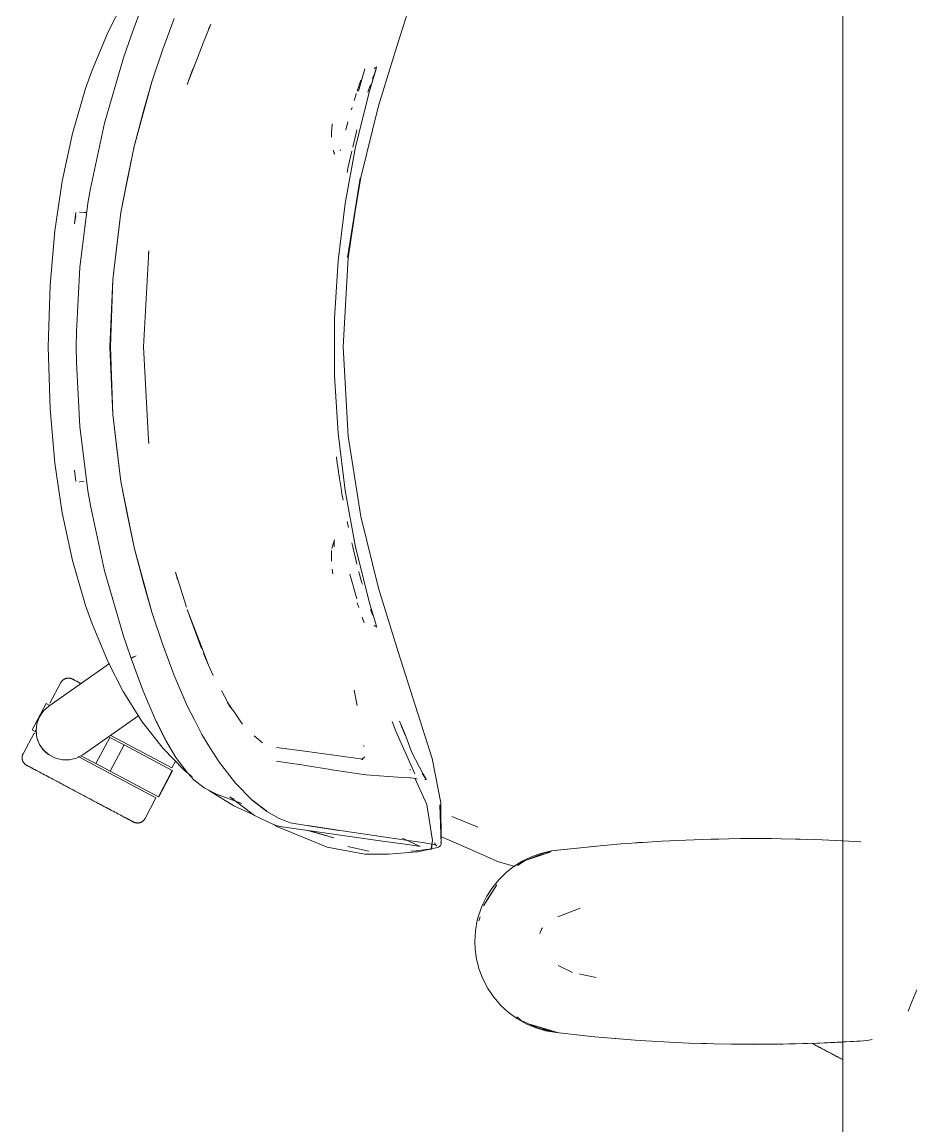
# Model space of a CAD drawing. Header units: millimetres. Extents: x 155920 to 295199, y -4084 to 97293.
# Drawn here: x 190847 to 191268, y 33306 to 33826 of the extents above; entities that cross this region are included whole.
import ezdxf

# ---------------------------------------------------------------- set-up
doc = ezdxf.new("R2010")
doc.units = ezdxf.units.MM
doc.header["$MEASUREMENT"] = 0
doc.layers.add('G-IMPT', color=8, linetype='CONTINUOUS', lineweight=9)
doc.layers.add('I-FURN', color=8, linetype='CONTINUOUS', lineweight=9)

msp = doc.modelspace()

# ---------------------------------------------------------------- linework, layer by layer
at = {"layer": 'G-IMPT'}
for p, q in [((191023.95, 33816.72), (191039.94, 33866.96)), ((190887.48, 33821.6), (190894.57, 33835.38)), ((190898.29, 33819.81), (190903.89, 33834.88)), ((190913.06, 33813.03), (190918.52, 33827.91)), ((190932.03, 33815.95), (190935.75, 33825.28)), ((190935.75, 33825.28), (190934.75, 33823.03)), ((190879.96, 33803.63), (190887.48, 33821.6)), ((190898.29, 33819.81), (190895.95, 33812.99)), ((190931.36, 33814.22), (190932.03, 33815.95)), ((191014.77, 33786.74), (191023.95, 33816.72)), ((190894.76, 33809.38), (190895.95, 33812.99)), ((190913.06, 33813.03), (190908.06, 33798.12)), ((190924.65, 33796.78), (190931.36, 33814.22)), ((190894.76, 33809.38), (190885.81, 33778.55)), ((191010.54, 33793.7), (191013.81, 33804.92)), ((191010.54, 33793.7), (191013.66, 33804.52)), ((191012.72, 33804.38), (191013.33, 33804.76)), ((191012.72, 33804.38), (191012.93, 33804.53)), ((191013.6, 33804.23), (191013.66, 33804.52)), ((191013.81, 33804.92), (191013.68, 33805.16)), ((190879.96, 33803.63), (190876.89, 33794.9)), ((190924.65, 33796.78), (190927.37, 33804.21)), ((191005.35, 33793.69), (191008.38, 33804.12)), ((191010.54, 33793.7), (191013.6, 33804.23)), ((191011.92, 33799.47), (191012.27, 33800.44)), ((191012.27, 33800.44), (191012.67, 33801.51)), ((190876.89, 33794.9), (190870.72, 33773.65)), ((190899.67, 33767.62), (190908.06, 33798.12)), ((190899.67, 33767.62), (190908.1, 33798.03)), ((190904.32, 33784.86), (190908.1, 33798.03)), ((191005.46, 33795.99), (191004.69, 33793.69)), ((191005.46, 33795.99), (191005.71, 33796.71)), ((191006.47, 33798.87), (191005.71, 33796.71)), ((191009.91, 33793.69), (191010.65, 33795.92)), ((191010.93, 33796.72), (191010.65, 33795.92)), ((191004.06, 33791.77), (191003.27, 33789.28)), ((191003.99, 33767.38), (191010.54, 33793.7)), ((191004.31, 33792.55), (191004.06, 33791.77)), ((191009.91, 33793.69), (191009.76, 33793.24)), ((190904.32, 33784.86), (190899.67, 33767.62)), ((191002.28, 33785.98), (191001.95, 33784.87)), ((191014.77, 33786.74), (191006.46, 33753.06)), ((190879.15, 33747.76), (190885.81, 33778.55)), ((191000.37, 33779.19), (190999.38, 33775.33)), ((191000.37, 33779.19), (190999.98, 33777.67)), ((190870.72, 33773.65), (190865.9, 33751.29)), ((190992.68, 33774.13), (190992.58, 33772.76)), ((190992.68, 33774.13), (190992.95, 33777.84)), ((190992.95, 33777.84), (190992.99, 33778.32)), ((191002.67, 33767.36), (191004.23, 33774.11)), ((191004.23, 33774.11), (191004.57, 33775.4)), ((190992.57, 33772.06), (190992.58, 33772.76)), ((190893.5, 33736.49), (190899.71, 33767.73)), ((190899.71, 33767.73), (190893.5, 33736.57)), ((190899.67, 33767.62), (190896.59, 33752.6)), ((190994.11, 33763.97), (190993.42, 33765.92)), ((190994.11, 33763.97), (190993.89, 33765.02)), ((190996.78, 33765.57), (190996.91, 33765.98)), ((191003.99, 33767.38), (190999.06, 33740.71)), ((191000.51, 33757.97), (191002.22, 33765.39)), ((191000.04, 33755.33), (191000.51, 33757.97)), ((190893.5, 33736.49), (190896.59, 33752.6)), ((191006.46, 33753.06), (191000.2, 33715.32)), ((191000.2, 33715.32), (191006.19, 33752.68)), ((191000.46, 33715.15), (191006.19, 33752.68)), ((190862.41, 33727.87), (190865.9, 33751.29)), ((190877.96, 33740.84), (190879.15, 33747.76)), ((190874.15, 33710.67), (190877.96, 33740.84)), ((190999.06, 33740.71), (190995.76, 33713.79)), ((190872.31, 33736.57), (190871.66, 33731.16)), ((190872.23, 33734.93), (190871.66, 33731.16)), ((190874.07, 33736.61), (190876.17, 33736.53)), ((190874.07, 33736.61), (190874.19, 33736.6)), ((190877.41, 33736.49), (190876.17, 33736.53)), ((190889.67, 33704.98), (190893.5, 33736.57)), ((190889.71, 33704.94), (190893.5, 33736.49)), ((190891.55, 33721.01), (190893.5, 33736.49)), ((190860.15, 33702.3), (190862.41, 33727.87)), ((190891.55, 33721.01), (190889.71, 33704.94)), ((190904.17, 33673.16), (190906.67, 33718.5)), ((190906.67, 33718.5), (190906.44, 33716.89)), ((190906.44, 33716.89), (190906.67, 33718.19)), ((190906.71, 33718.44), (190906.67, 33718.19)), ((190994.11, 33686.72), (190995.76, 33713.79)), ((191000.46, 33715.15), (190998.1, 33673.16)), ((190872.53, 33680.47), (190874.15, 33710.67)), ((190859.3, 33673.16), (190860.15, 33702.3)), ((190888.34, 33673.16), (190889.67, 33704.98)), ((190889.71, 33704.94), (190888.57, 33673.16)), ((190889.71, 33704.94), (190889.04, 33690.04)), ((190889.04, 33690.04), (190888.57, 33673.16)), ((190994.11, 33659.6), (190994.11, 33686.72)), ((190872.53, 33680.47), (190872.44, 33673.16)), ((190860.15, 33644.02), (190859.3, 33673.16)), ((190872.53, 33665.85), (190872.44, 33673.16)), ((190889.67, 33641.34), (190888.34, 33673.16)), ((190889.04, 33656.28), (190888.57, 33673.16)), ((190889.71, 33641.38), (190888.57, 33673.16)), ((190904.11, 33673.16), (190906.44, 33629.43)), ((190904.17, 33673.16), (190906.44, 33629.43)), ((191000.46, 33631.17), (190998.1, 33673.16)), ((190872.53, 33665.85), (190874.15, 33635.64)), ((190994.11, 33659.6), (190995.76, 33632.53)), ((190889.04, 33656.28), (190889.71, 33641.38)), ((190862.41, 33618.45), (190860.15, 33644.02)), ((190889.67, 33641.34), (190893.5, 33609.75)), ((190889.71, 33641.38), (190893.5, 33609.83)), ((190889.71, 33641.38), (190891.55, 33625.31)), ((190874.15, 33635.64), (190877.96, 33605.47)), ((190906.44, 33629.43), (190906.7, 33627.65)), ((190906.44, 33629.43), (190906.67, 33628.13)), ((190906.71, 33627.88), (190906.67, 33628.13)), ((190999.06, 33605.61), (190995.76, 33632.53)), ((191006.46, 33593.26), (191000.46, 33631.17)), ((190893.5, 33609.83), (190891.55, 33625.31)), ((190865.9, 33595.03), (190862.41, 33618.45)), ((190995.15, 33619.76), (190994.96, 33621.42)), ((190996.44, 33611.24), (190995.15, 33619.76)), ((190872.31, 33609.74), (190871.66, 33615.16)), ((190876.17, 33609.79), (190874.07, 33609.71)), ((190874.07, 33609.71), (190874.19, 33609.71)), ((190899.67, 33578.7), (190893.5, 33609.83)), ((190893.5, 33609.83), (190896.59, 33593.72)), ((190899.67, 33578.7), (190893.5, 33609.75)), ((190996.44, 33611.24), (190997.29, 33605.61)), ((190877.96, 33605.47), (190879.15, 33598.55)), ((190997.29, 33605.61), (190997.54, 33603.98)), ((190998.09, 33601.08), (190997.54, 33603.98)), ((191003.99, 33578.94), (190999.06, 33605.61)), ((190885.81, 33567.76), (190879.15, 33598.55)), ((190870.72, 33572.66), (190865.9, 33595.03)), ((190899.67, 33578.7), (190896.59, 33593.72)), ((191006.46, 33593.26), (191014.77, 33559.57)), ((191000.02, 33590.98), (191000.56, 33588.16)), ((190994.11, 33582.35), (190993.42, 33580.4)), ((190993.89, 33581.3), (190993.86, 33578.99)), ((190993.89, 33581.3), (190994.11, 33582.35)), ((191002.22, 33580.93), (191002.67, 33578.96)), ((190904.32, 33561.45), (190899.67, 33578.7)), ((190899.67, 33578.7), (190908.06, 33548.2)), ((190899.67, 33578.7), (190908.1, 33548.29)), ((190992.57, 33577.29), (190992.66, 33572.23)), ((190992.57, 33577.29), (190992.57, 33574.51)), ((190993.42, 33580.4), (190992.82, 33578.24)), ((190993.85, 33579.13), (190993.86, 33578.99)), ((191004.23, 33572.2), (191002.67, 33578.96)), ((191003.99, 33578.94), (191010.54, 33552.62)), ((190876.89, 33551.42), (190870.72, 33572.66)), ((190992.66, 33572.23), (190992.57, 33574.51)), ((191004.23, 33572.2), (191004.56, 33570.91)), ((190885.81, 33567.76), (190894.76, 33536.94)), ((190919.12, 33567.02), (190920.2, 33563.58)), ((190919.12, 33567.02), (190924.37, 33550.53)), ((190992.97, 33568.44), (190993.18, 33566.35)), ((191004.58, 33554.58), (191001.33, 33566.19)), ((191005.53, 33567.19), (191005.48, 33567.37)), ((191005.85, 33566.05), (191005.53, 33567.19)), ((191005.85, 33566.05), (191006.96, 33562.05)), ((190904.32, 33561.45), (190908.1, 33548.29)), ((191006.96, 33562.05), (191007.17, 33561.36)), ((191023.95, 33529.6), (191014.77, 33559.57)), ((190876.89, 33551.42), (190879.96, 33542.69)), ((191004.7, 33552.63), (191005.43, 33550.42)), ((191010.54, 33552.62), (191013.61, 33542.19)), ((190908.06, 33548.2), (190913.06, 33533.29)), ((190924.65, 33549.54), (190931.47, 33531.14)), ((190924.65, 33549.54), (190931.36, 33532.09)), ((191007.42, 33544.87), (191007.04, 33545.88)), ((191007.42, 33544.87), (191008.03, 33543.21)), ((191011.7, 33547.42), (191010.96, 33549.52)), ((191011.7, 33547.42), (191011.94, 33546.77)), ((190879.96, 33542.69), (190887.48, 33524.71)), ((191012.72, 33541.94), (191012.93, 33541.79)), ((191012.72, 33541.94), (191013.33, 33541.55)), ((191013.68, 33541.92), (191013.61, 33542.19)), ((191013.75, 33541.63), (191013.68, 33541.92)), ((191013.72, 33541.17), (191013.81, 33541.4)), ((191013.81, 33541.4), (191013.75, 33541.63)), ((190894.76, 33536.94), (190895.95, 33533.33)), ((190898.36, 33526.4), (190895.95, 33533.33)), ((190918.52, 33518.41), (190913.06, 33533.29)), ((190931.36, 33532.09), (190932.03, 33530.37)), ((190934.75, 33523.29), (190932.03, 33530.37)), ((191023.95, 33529.6), (191039.94, 33479.36)), ((190894.57, 33510.94), (190887.48, 33524.71)), ((190898.32, 33526.4), (190898.35, 33526.53)), ((190903.89, 33511.44), (190898.32, 33526.4)), ((190898.35, 33526.53), (190898.76, 33526.8)), ((190898.35, 33526.53), (190898.37, 33526.58)), ((190898.35, 33526.53), (190898.36, 33526.4)), ((190898.76, 33526.8), (190898.37, 33526.58)), ((190899.59, 33527.18), (190898.76, 33526.8)), ((190898.94, 33526.9), (190898.76, 33526.8)), ((190899.59, 33527.18), (190898.94, 33526.9)), ((190899.59, 33527.18), (190900.64, 33527.61)), ((190899.59, 33527.18), (190900.05, 33527.38)), ((190900.64, 33527.61), (190900.05, 33527.38)), ((190934.75, 33523.29), (190932.44, 33528.73)), ((190918.52, 33518.41), (190924.7, 33504.18)), ((190936.95, 33518.44), (190934.75, 33523.29)), ((190903.55, 33496.64), (190894.57, 33510.94)), ((190905.37, 33507.76), (190903.89, 33511.44)), ((190940.82, 33511.4), (190945.01, 33503.29)), ((191003.23, 33511.49), (191004.64, 33504.23)), ((190910.14, 33496.8), (190905.37, 33507.76)), ((190928.09, 33497.45), (190924.7, 33504.18)), ((190943.5, 33506.07), (190946.06, 33502.31)), ((190943.5, 33506.07), (190945.01, 33503.29)), ((190946.06, 33502.31), (190946.46, 33501.73)), ((190946.46, 33501.73), (190949.95, 33496.6)), ((190903.55, 33496.64), (190913.35, 33484.04)), ((190910.36, 33496.35), (190910.14, 33496.8)), ((190910.14, 33496.8), (190914.67, 33487.74)), ((190910.14, 33496.8), (190914.36, 33488.34)), ((190910.36, 33496.35), (190914.67, 33487.74)), ((190928.09, 33497.45), (190931.66, 33490.66)), ((190949.95, 33496.6), (190950.7, 33495.5)), ((191021.22, 33496.76), (191022.97, 33492.18)), ((191025.25, 33495.44), (191024.69, 33496.86)), ((191027.26, 33490.54), (191025.25, 33495.44)), ((191025.25, 33495.44), (191027.27, 33490.34)), ((191027.27, 33490.34), (191025.48, 33494.87)), ((190914.67, 33487.74), (190914.36, 33488.34)), ((190914.67, 33487.74), (190919.4, 33479.75)), ((190935.42, 33484.44), (190931.66, 33490.66)), ((190956.22, 33489.97), (190960.13, 33486.63)), ((191022.97, 33492.18), (191031.89, 33472.02)), ((191030.52, 33482.07), (191027.26, 33490.54)), ((190923.31, 33473.75), (190913.35, 33484.04)), ((190935.42, 33484.44), (190939.31, 33478.34)), ((190980.08, 33482.69), (190966.72, 33484.46)), ((190966.72, 33484.46), (190967.19, 33484.32)), ((190980.08, 33482.69), (191007.41, 33478.95)), ((191007.91, 33485.01), (191007.87, 33485.36)), ((191030.52, 33482.07), (191035.8, 33471.97)), ((190920.27, 33478.46), (190919.4, 33479.75)), ((190924.98, 33472.33), (190920.27, 33478.46)), ((190939.47, 33478.08), (190939.31, 33478.34)), ((190947.5, 33467.65), (190939.47, 33478.08)), ((190971.89, 33477.33), (190966.81, 33478.08)), ((190971.89, 33477.33), (190978.72, 33476.27)), ((191008.26, 33480.06), (191006.7, 33478.82)), ((191006.91, 33478.86), (191007.15, 33478.9)), ((191007.41, 33478.95), (191007.15, 33478.9)), ((191039.94, 33479.36), (191044.14, 33458.4)), ((190926.98, 33470.75), (190923.31, 33473.75)), ((190924.98, 33472.33), (190927.88, 33469.3)), ((190978.72, 33476.27), (190980.38, 33476.01)), ((190992.16, 33474.14), (190980.38, 33476.01)), ((190993.71, 33473.89), (190992.16, 33474.14)), ((191008.92, 33471.69), (190993.71, 33473.89)), ((191008.92, 33471.69), (191009, 33471.67)), ((191009, 33471.67), (191017.25, 33471.06)), ((191029.51, 33474.19), (191029.95, 33473.92)), ((191037.15, 33469.51), (191035.31, 33472.21)), ((191037.15, 33469.51), (191035.8, 33471.97)), ((190932.74, 33465.44), (190927.88, 33469.3)), ((190955.23, 33459.74), (190947.5, 33467.65)), ((191026.09, 33470.42), (191017.25, 33471.06)), ((191026.09, 33470.42), (191029.5, 33470.17)), ((191029.87, 33470.13), (191029.5, 33470.17)), ((191029.87, 33470.13), (191032.33, 33469.84)), ((191037.51, 33457.7), (191031.92, 33469.99)), ((191032.33, 33469.84), (191032.39, 33469.82)), ((191033.17, 33469.54), (191032.39, 33469.82)), ((191036.43, 33469.23), (191037.12, 33469.38)), ((191037.12, 33469.38), (191037.15, 33469.51)), ((191037.15, 33469.51), (191037.18, 33469.68)), ((190933.88, 33464.83), (190932.74, 33465.44)), ((190933.88, 33464.83), (190936.31, 33463.65)), ((190935.23, 33464.13), (190934.88, 33464.37)), ((190935.23, 33464.13), (190946.68, 33457.01)), ((190936.31, 33463.65), (190938.54, 33462.58)), ((190950.45, 33458.07), (190938.54, 33462.58)), ((190944.79, 33461.3), (190956.44, 33452.39)), ((190944.79, 33461.3), (190946.74, 33460.19)), ((190946.68, 33457.01), (190955.31, 33453.03)), ((190961.97, 33454.65), (190955.02, 33460.05)), ((190955.02, 33460.05), (190958.6, 33457.24)), ((190955.23, 33459.74), (190962.2, 33454.33)), ((190961.97, 33454.65), (190958.6, 33457.24)), ((191037.51, 33457.7), (191040.22, 33440.66)), ((191043.7, 33457.51), (191044.28, 33439.07)), ((191043.7, 33457.51), (191044.18, 33439.53)), ((191044.14, 33458.4), (191044.18, 33439.53)), ((190956.44, 33452.39), (190963.02, 33449.32)), ((190962.2, 33454.33), (190968.03, 33451.04)), ((190968.45, 33450.82), (190968.03, 33451.04)), ((190968.45, 33450.82), (190973.24, 33449.07)), ((191049.28, 33451.97), (191061.14, 33447.05)), ((190963.02, 33449.32), (190966.38, 33447.75)), ((190965.77, 33448.04), (190966.94, 33447.27)), ((190969.38, 33447.11), (190966.38, 33447.75)), ((190966.94, 33447.27), (190983.39, 33440.47)), ((191016.59, 33440.43), (190969.38, 33447.11)), ((190973.24, 33449.07), (190980.92, 33447.77)), ((190996.08, 33445.47), (190980.92, 33447.77)), ((190996.08, 33445.47), (190981.49, 33447.7)), ((190996.68, 33445.38), (190981.49, 33447.7)), ((191061.4, 33446.94), (191061.14, 33447.05)), ((190993.8, 33441.98), (190980.85, 33445.49)), ((190993.8, 33441.98), (190981.91, 33445.34)), ((190983.39, 33440.47), (190986.76, 33439.08)), ((190996.68, 33445.38), (191027.56, 33440.82)), ((191016.59, 33440.43), (191027.26, 33438.99)), ((191026.01, 33441.81), (191034.44, 33437.8)), ((191027.56, 33440.82), (191035.41, 33439.71)), ((191039.54, 33437.07), (191040.22, 33440.66)), ((191039.54, 33437.07), (191040.16, 33440.62)), ((191040.16, 33440.62), (191039.77, 33436.66)), ((191052.34, 33438.94), (191044.17, 33442.51)), ((191139.26, 33439.81), (191148.13, 33440.37)), ((191159.44, 33440.91), (191148.13, 33440.37)), ((191159.44, 33440.91), (191167.32, 33441.2)), ((191179.62, 33441.5), (191167.32, 33441.2)), ((191171.19, 33441.28), (191172.84, 33441.36)), ((191172.84, 33441.36), (191174.92, 33441.36)), ((191179.62, 33441.5), (191185.09, 33441.57)), ((191199.81, 33441.58), (191185.09, 33441.57)), ((191204.32, 33441.52), (191199.81, 33441.58)), ((191204.32, 33441.52), (191219.99, 33441.15)), ((191211.04, 33441.35), (191213.26, 33441.35)), ((191216.59, 33441.2), (191213.26, 33441.35)), ((191219.99, 33441.15), (191223.53, 33441.02)), ((191236.09, 33440.41), (191223.53, 33441.02)), ((191236.09, 33440.41), (191241.76, 33440.12)), ((190990.62, 33437.49), (190986.76, 33439.08)), ((191008.31, 33434.25), (190990.62, 33437.49)), ((191000.87, 33437.7), (191000.3, 33437.86)), ((191010.18, 33435.66), (191000.87, 33437.7)), ((191023.41, 33434.56), (191032.73, 33435.37)), ((191028.55, 33438.78), (191027.26, 33438.99)), ((191033.57, 33437.95), (191028.55, 33438.78)), ((191032.56, 33435.89), (191029.97, 33435.67)), ((191032.61, 33435.89), (191037.25, 33436.4)), ((191032.73, 33435.37), (191033.2, 33435.41)), ((191037.45, 33436.22), (191033.2, 33435.41)), ((191034.44, 33437.8), (191033.57, 33437.95)), ((191041.68, 33438.6), (191035.41, 33439.71)), ((191037.86, 33436.48), (191037.25, 33436.4)), ((191037.45, 33436.22), (191039.77, 33436.66)), ((191037.86, 33436.48), (191041.14, 33437.01)), ((191041.06, 33438.77), (191042.15, 33438.21)), ((191041.06, 33438.77), (191041.68, 33438.6)), ((191041.14, 33437.01), (191043, 33437.56)), ((191041.33, 33439.15), (191041.25, 33439.65)), ((191041.33, 33439.15), (191041.65, 33438.61)), ((191041.65, 33438.61), (191042.15, 33438.21)), ((191043.54, 33437.89), (191043, 33437.56)), ((191043.54, 33437.89), (191043.92, 33438.38)), ((191044.31, 33438.95), (191043.92, 33438.38)), ((191044.31, 33438.95), (191044.12, 33439.82)), ((191044.12, 33439.82), (191044.14, 33439.71)), ((191044.18, 33439.53), (191044.14, 33439.71)), ((191044.28, 33439.07), (191044.18, 33439.53)), ((191060.18, 33435.52), (191052.34, 33438.94)), ((191071.3, 33430.66), (191060.18, 33435.52)), ((191096.14, 33435.74), (191091.18, 33434.59)), ((191096.06, 33435.53), (191093.01, 33434.95)), ((191096.14, 33435.74), (191119.09, 33438.2)), ((191096.14, 33435.74), (191117.57, 33438.09)), ((191096.14, 33435.74), (191098.95, 33436.07)), ((191119.09, 33438.2), (191098.95, 33436.07)), ((191117.57, 33438.09), (191128.97, 33439.08)), ((191139.26, 33439.81), (191128.97, 33439.08)), ((191137.22, 33439.67), (191135.8, 33439.54)), ((191137.22, 33439.67), (191139.12, 33439.76)), ((191008.31, 33434.25), (191015.28, 33434.22)), ((191019.45, 33434.22), (191015.28, 33434.22)), ((191023.41, 33434.56), (191019.45, 33434.22)), ((191071.3, 33430.66), (191079.12, 33428.41)), ((191082.46, 33430.95), (191078.14, 33428.22)), ((191083.79, 33431.34), (191080.21, 33428.92)), ((191082.46, 33430.95), (191087.04, 33433.14)), ((191083.79, 33431.34), (191095.64, 33435.16)), ((191093.01, 33434.95), (191083.79, 33431.34)), ((191083.79, 33431.34), (191086.49, 33432.24)), ((191086.49, 33432.24), (191095.64, 33435.16)), ((191087.04, 33433.14), (191091.18, 33434.59)), ((191071.22, 33422.05), (191074.83, 33425.6)), ((191074.83, 33425.6), (191078.14, 33428.22)), ((191064.17, 33409.92), (191070.5, 33419.87)), ((191066.34, 33413.59), (191070.5, 33419.87)), ((191071.22, 33422.05), (191068.04, 33418.07)), ((191063.53, 33410.01), (191065.77, 33414.52)), ((191065.77, 33414.52), (191068.04, 33418.07)), ((191063.53, 33410.01), (191061.82, 33405.24)), ((191064.17, 33409.92), (191066.34, 33413.59)), ((191061.25, 33403.11), (191061.82, 33405.24)), ((191062.62, 33404.8), (191062, 33402.77)), ((191109.66, 33408.84), (191099.23, 33404.7)), ((191060.37, 33398.16), (191061.25, 33403.11)), ((191090.69, 33396.95), (191091.71, 33399.17)), ((191091.71, 33399.17), (191092, 33399.62)), ((191060.08, 33393.12), (191060.37, 33398.16)), ((191060.08, 33393.12), (191060.25, 33389.28)), ((191060.9, 33384.76), (191060.25, 33389.28)), ((191060.9, 33384.76), (191062.16, 33379.9)), ((191063.99, 33375.18), (191062.16, 33379.9)), ((191099.32, 33381.75), (191106.11, 33378.48)), ((191066.18, 33371.02), (191063.99, 33375.18)), ((191109.3, 33377.83), (191109.72, 33377.71)), ((191117.16, 33376.14), (191109.72, 33377.71)), ((191066.18, 33371.02), (191069.01, 33366.85)), ((191268.21, 33370.34), (191265.88, 33364.71)), ((191069.01, 33366.85), (191072.33, 33363.02)), ((191075.77, 33359.85), (191072.33, 33363.02)), ((191264.04, 33360.32), (191265.88, 33364.71)), ((191075.77, 33359.85), (191079.85, 33356.86)), ((191079.81, 33357.55), (191081.92, 33355.95)), ((191084.3, 33354.34), (191079.85, 33356.86)), ((191089.99, 33352.22), (191081.92, 33355.95)), ((191084.3, 33354.34), (191088.53, 33352.53)), ((191098.95, 33350.17), (191086.49, 33354)), ((191086.49, 33354), (191095.64, 33351.09)), ((191088.53, 33352.53), (191093.4, 33351.07)), ((191089.99, 33352.22), (191098.39, 33350.3)), ((191098.44, 33350.17), (191093.4, 33351.07)), ((191098.95, 33350.17), (191095.64, 33351.09)), ((191116.37, 33348.27), (191098.44, 33350.17)), ((191120.5, 33347.92), (191116.37, 33348.27)), ((191135.55, 33346.67), (191120.5, 33347.92)), ((191127.37, 33347.32), (191125.69, 33347.49)), ((191247.18, 33346.93), (191244.78, 33346.49)), ((191135.55, 33346.67), (191140.64, 33346.35)), ((191140.64, 33346.35), (191154.78, 33345.54)), ((191160.8, 33345.28), (191154.78, 33345.54)), ((191160.8, 33345.28), (191172.56, 33344.9)), ((191165.69, 33345.14), (191167.62, 33345.03)), ((191167.62, 33345.03), (191169.12, 33345.02)), ((191180.98, 33344.73), (191172.56, 33344.9)), ((191180.98, 33344.73), (191211, 33344.85)), ((191180.98, 33344.73), (191201.17, 33344.68)), ((191180.98, 33344.73), (191191.78, 33344.64)), ((191211, 33344.85), (191191.78, 33344.64)), ((191201.17, 33344.68), (191222.56, 33345.19)), ((191201.17, 33344.68), (191221.35, 33345.15)), ((191201.17, 33344.68), (191211, 33344.85)), ((191201.17, 33344.72), (191202.73, 33344.71)), ((191203.2, 33344.7), (191205.11, 33344.78)), ((191211, 33344.85), (191222.56, 33345.19)), ((191221.35, 33345.15), (191243.14, 33346.24)), ((191221.35, 33345.15), (191241.53, 33346.12)), ((191222.56, 33345.19), (191221.35, 33345.15)), ((191222.56, 33345.19), (191233.39, 33345.74)), ((191243.14, 33346.24), (191241.53, 33346.12)), ((191243.14, 33346.24), (191244.78, 33346.49))]:
    msp.add_line(p, q, dxfattribs=at)
at = {"layer": 'I-FURN'}
for p, q in [((191233.39, 34207.34), (191233.39, 32207.34)), ((190859.52, 33504.02), (190888.11, 33524.04)), ((190865.26, 33515.07), (190860.11, 33505.38)), ((190865.26, 33515.07), (190865.34, 33515.21)), ((190865.34, 33515.21), (190865.42, 33515.34)), ((190865.42, 33515.34), (190865.51, 33515.48)), ((190865.51, 33515.48), (190865.6, 33515.61)), ((190865.6, 33515.61), (190865.7, 33515.74)), ((190865.7, 33515.74), (190865.81, 33515.86)), ((190865.81, 33515.86), (190865.92, 33515.98)), ((190865.92, 33515.98), (190866.03, 33516.09)), ((190866.03, 33516.09), (190866.15, 33516.2)), ((190866.15, 33516.2), (190866.28, 33516.3)), ((190866.28, 33516.3), (190866.4, 33516.4)), ((190866.4, 33516.4), (190866.53, 33516.5)), ((190866.53, 33516.5), (190866.67, 33516.58)), ((190866.67, 33516.58), (190866.81, 33516.67)), ((190866.81, 33516.67), (190866.95, 33516.75)), ((190866.95, 33516.75), (190867.09, 33516.82)), ((190867.09, 33516.82), (190867.24, 33516.88)), ((190867.24, 33516.88), (190867.39, 33516.94)), ((190867.39, 33516.94), (190867.54, 33517)), ((190867.54, 33517), (190867.69, 33517.05)), ((190867.69, 33517.05), (190867.85, 33517.09)), ((190867.85, 33517.09), (190868.01, 33517.12)), ((190868.01, 33517.12), (190868.17, 33517.15)), ((190868.17, 33517.15), (190868.33, 33517.17)), ((190868.33, 33517.17), (190868.49, 33517.19)), ((190868.49, 33517.19), (190868.65, 33517.2)), ((190868.65, 33517.2), (190868.81, 33517.2)), ((190868.81, 33517.2), (190868.97, 33517.2)), ((190868.97, 33517.2), (190869.13, 33517.19)), ((190869.13, 33517.19), (190869.29, 33517.18)), ((190869.29, 33517.18), (190869.45, 33517.15)), ((190869.45, 33517.15), (190869.61, 33517.13)), ((190869.61, 33517.13), (190869.77, 33517.09)), ((190869.77, 33517.09), (190869.92, 33517.05)), ((190869.92, 33517.05), (190870.08, 33517)), ((190870.08, 33517), (190870.23, 33516.95)), ((190870.23, 33516.95), (190870.38, 33516.89)), ((190870.38, 33516.89), (190870.52, 33516.82)), ((190870.52, 33516.82), (190870.67, 33516.75)), ((190870.67, 33516.75), (190870.71, 33516.73)), ((190870.71, 33516.73), (190870.73, 33516.72)), ((190870.76, 33516.71), (190870.71, 33516.73)), ((190870.71, 33516.73), (190870.71, 33516.73)), ((190870.73, 33516.72), (190870.79, 33516.69)), ((190870.84, 33516.66), (190870.76, 33516.71)), ((190870.79, 33516.69), (190870.89, 33516.64)), ((190870.96, 33516.6), (190870.84, 33516.66)), ((190870.89, 33516.64), (190871.03, 33516.56)), ((190871.12, 33516.51), (190870.96, 33516.6)), ((190871.03, 33516.56), (190871.21, 33516.47)), ((190871.32, 33516.41), (190871.12, 33516.51)), ((190871.21, 33516.47), (190871.43, 33516.35)), ((190871.56, 33516.28), (190871.32, 33516.41)), ((190871.43, 33516.35), (190871.69, 33516.21)), ((190871.84, 33516.13), (190871.56, 33516.28)), ((190871.69, 33516.21), (190871.98, 33516.05)), ((190872.16, 33515.96), (190871.84, 33516.13)), ((190871.98, 33516.05), (190872.32, 33515.88)), ((190872.52, 33515.77), (190872.16, 33515.96)), ((190872.32, 33515.88), (190872.69, 33515.68)), ((190872.91, 33515.56), (190872.52, 33515.77)), ((190872.69, 33515.68), (190873.1, 33515.46)), ((190873.34, 33515.33), (190872.91, 33515.56)), ((190873.1, 33515.46), (190873.55, 33515.22)), ((190873.8, 33515.09), (190873.34, 33515.33)), ((190873.55, 33515.22), (190874.03, 33514.97)), ((190874.31, 33514.82), (190873.8, 33515.09)), ((190874.03, 33514.97), (190874.55, 33514.69)), ((190874.84, 33514.54), (190874.31, 33514.82)), ((190858.36, 33505.18), (190851.79, 33492.82)), ((190857.01, 33501.76), (190859.52, 33504.02)), ((190858.36, 33505.18), (190859.75, 33504.44)), ((190859.75, 33504.44), (190859.67, 33504.48)), ((190853.93, 33495.81), (190855.11, 33498.98)), ((190855.11, 33498.98), (190857.01, 33501.76)), ((190902, 33499.6), (190875.57, 33481.09)), ((190853.18, 33492.08), (190851.79, 33492.82)), ((190853.18, 33492.08), (190853.58, 33492.83)), ((190853.55, 33492.46), (190853.93, 33495.81)), ((190853.98, 33489.12), (190853.55, 33492.46)), ((190852.6, 33491.25), (190847.45, 33481.57)), ((190852.6, 33491.25), (190852.97, 33491.05)), ((190853.09, 33492.12), (190853.18, 33492.08)), ((190855.2, 33485.97), (190853.98, 33489.12)), ((190888.33, 33489.24), (190881.76, 33476.88)), ((190888.33, 33489.24), (190894.97, 33485.71)), ((190888.8, 33490.12), (190917.5, 33474.87)), ((190857.13, 33483.21), (190855.2, 33485.97)), ((190855.67, 33485.13), (190857.97, 33482.35)), ((190859.67, 33480.99), (190857.13, 33483.21)), ((190857.97, 33482.35), (190859.39, 33481.19)), ((190894.97, 33485.71), (190888.4, 33473.35)), ((190894.97, 33485.71), (190917.68, 33473.63)), ((190846.97, 33479.67), (190846.98, 33479.83)), ((190846.98, 33479.51), (190846.97, 33479.67)), ((190846.98, 33479.83), (190846.99, 33479.99)), ((190846.99, 33479.35), (190846.98, 33479.51)), ((190846.99, 33479.99), (190847, 33480.15)), ((190847, 33479.18), (190846.99, 33479.35)), ((190847, 33480.15), (190847.02, 33480.31)), ((190847.03, 33479.03), (190847, 33479.18)), ((190847.02, 33480.31), (190847.05, 33480.47)), ((190847.06, 33478.87), (190847.03, 33479.03)), ((190847.05, 33480.47), (190847.09, 33480.63)), ((190847.09, 33478.71), (190847.06, 33478.87)), ((190847.09, 33480.63), (190847.13, 33480.78)), ((190847.13, 33478.55), (190847.09, 33478.71)), ((190847.13, 33480.78), (190847.18, 33480.94)), ((190847.18, 33478.4), (190847.13, 33478.55)), ((190847.18, 33480.94), (190847.23, 33481.09)), ((190847.24, 33478.25), (190847.18, 33478.4)), ((190847.23, 33481.09), (190847.29, 33481.24)), ((190847.3, 33478.1), (190847.24, 33478.25)), ((190847.29, 33481.24), (190847.35, 33481.38)), ((190847.36, 33477.95), (190847.3, 33478.1)), ((190847.35, 33481.38), (190847.43, 33481.53)), ((190847.43, 33477.81), (190847.36, 33477.95)), ((190847.43, 33481.53), (190847.45, 33481.57)), ((190847.51, 33477.67), (190847.43, 33477.81)), ((190847.59, 33477.53), (190847.51, 33477.67)), ((190847.68, 33477.39), (190847.59, 33477.53)), ((190847.78, 33477.26), (190847.68, 33477.39)), ((190847.88, 33477.13), (190847.78, 33477.26)), ((190847.98, 33477.01), (190847.88, 33477.13)), ((190848.09, 33476.89), (190847.98, 33477.01)), ((190848.2, 33476.78), (190848.09, 33476.89)), ((190848.32, 33476.67), (190848.2, 33476.78)), ((190862.67, 33479.44), (190859.67, 33480.99)), ((190865.95, 33478.65), (190862.67, 33479.44)), ((190869.32, 33478.68), (190865.95, 33478.65)), ((190872.59, 33479.51), (190869.32, 33478.68)), ((190875.57, 33481.09), (190872.59, 33479.51)), ((190873.38, 33480.2), (190909.99, 33460.74)), ((190881.76, 33476.88), (190874.7, 33480.63)), ((190888.4, 33473.35), (190881.76, 33476.88)), ((190917.5, 33474.87), (190919.18, 33478.02)), ((190848.44, 33476.56), (190848.32, 33476.67)), ((190848.57, 33476.46), (190848.44, 33476.56)), ((190848.7, 33476.37), (190848.57, 33476.46)), ((190848.83, 33476.28), (190848.7, 33476.37)), ((190848.97, 33476.2), (190848.83, 33476.28)), ((190849.11, 33476.12), (190848.97, 33476.2)), ((190849.12, 33476.11), (190849.11, 33476.12)), ((190849.11, 33476.12), (190849.13, 33476.11)), ((190849.16, 33476.09), (190849.12, 33476.11)), ((190849.13, 33476.11), (190849.19, 33476.07)), ((190849.24, 33476.05), (190849.16, 33476.09)), ((190849.19, 33476.07), (190849.29, 33476.02)), ((190849.36, 33475.98), (190849.24, 33476.05)), ((190849.29, 33476.02), (190849.43, 33475.95)), ((190849.53, 33475.9), (190849.36, 33475.98)), ((190849.43, 33475.95), (190849.61, 33475.85)), ((190849.73, 33475.79), (190849.53, 33475.9)), ((190849.61, 33475.85), (190849.83, 33475.73)), ((190849.97, 33475.66), (190849.73, 33475.79)), ((190849.83, 33475.73), (190850.09, 33475.6)), ((190850.25, 33475.51), (190849.97, 33475.66)), ((190850.09, 33475.6), (190850.39, 33475.44)), ((190850.56, 33475.34), (190850.25, 33475.51)), ((190850.39, 33475.44), (190850.72, 33475.26)), ((190850.92, 33475.16), (190850.56, 33475.34)), ((190850.72, 33475.26), (190851.1, 33475.06)), ((190851.31, 33474.95), (190850.92, 33475.16)), ((190851.1, 33475.06), (190851.51, 33474.84)), ((190851.74, 33474.72), (190851.31, 33474.95)), ((190851.51, 33474.84), (190851.95, 33474.61)), ((190852.21, 33474.47), (190851.74, 33474.72)), ((190851.95, 33474.61), (190852.44, 33474.35)), ((190852.71, 33474.2), (190852.21, 33474.47)), ((190852.44, 33474.35), (190852.95, 33474.08)), ((190853.25, 33473.92), (190852.71, 33474.2)), ((190852.95, 33474.08), (190853.5, 33473.78)), ((190853.81, 33473.62), (190853.25, 33473.92)), ((190853.5, 33473.78), (190854.09, 33473.47)), ((190854.09, 33473.47), (190854.7, 33473.14)), ((190854.7, 33473.14), (190855.35, 33472.8)), ((190855.35, 33472.8), (190856.03, 33472.44)), ((190856.03, 33472.44), (190856.74, 33472.06)), ((190856.74, 33472.06), (190857.47, 33471.67)), ((190857.47, 33471.67), (190858.23, 33471.27)), ((190911.11, 33461.27), (190888.4, 33473.35)), ((190917.68, 33473.63), (190911.11, 33461.27)), ((190911.28, 33461.18), (190917.85, 33473.54)), ((190858.23, 33471.27), (190859.02, 33470.85)), ((190859.02, 33470.85), (190859.83, 33470.42)), ((190859.83, 33470.42), (190860.67, 33469.97)), ((190860.67, 33469.97), (190861.52, 33469.52)), ((190861.52, 33469.52), (190862.4, 33469.05)), ((190862.4, 33469.05), (190863.3, 33468.57)), ((190863.79, 33468.31), (190862.88, 33468.8)), ((190863.3, 33468.57), (190864.21, 33468.09)), ((190864.71, 33467.82), (190863.79, 33468.31)), ((190864.21, 33468.09), (190865.14, 33467.59)), ((190865.65, 33467.32), (190864.71, 33467.82)), ((190865.14, 33467.59), (190866.09, 33467.09)), ((190866.6, 33466.82), (190865.65, 33467.32)), ((190866.09, 33467.09), (190867.04, 33466.58)), ((190867.56, 33466.31), (190866.6, 33466.82)), ((190867.04, 33466.58), (190868.01, 33466.07)), ((190868.54, 33465.79), (190867.56, 33466.31)), ((190868.01, 33466.07), (190868.99, 33465.55)), ((190869.52, 33465.27), (190868.54, 33465.79)), ((190868.99, 33465.55), (190869.98, 33465.02)), ((190870.51, 33464.74), (190869.52, 33465.27)), ((190869.98, 33465.02), (190870.97, 33464.49)), ((190871.51, 33464.21), (190870.51, 33464.74)), ((190870.97, 33464.49), (190871.97, 33463.96)), ((190872.51, 33463.68), (190871.51, 33464.21)), ((190871.97, 33463.96), (190872.97, 33463.43)), ((190873.52, 33463.14), (190872.51, 33463.68)), ((190872.97, 33463.43), (190873.98, 33462.9)), ((190874.52, 33462.61), (190873.52, 33463.14)), ((190873.98, 33462.9), (190874.98, 33462.36)), ((190875.53, 33462.07), (190874.52, 33462.61)), ((190874.98, 33462.36), (190875.99, 33461.83)), ((190876.53, 33461.54), (190875.53, 33462.07)), ((190875.99, 33461.83), (190876.99, 33461.29)), ((190877.53, 33461.01), (190876.53, 33461.54)), ((190876.99, 33461.29), (190877.99, 33460.76)), ((190878.52, 33460.48), (190877.53, 33461.01)), ((190877.99, 33460.76), (190878.98, 33460.24)), ((190879.51, 33459.95), (190878.52, 33460.48)), ((190878.98, 33460.24), (190879.96, 33459.71)), ((190880.49, 33459.43), (190879.51, 33459.95)), ((190879.96, 33459.71), (190880.94, 33459.2)), ((190881.46, 33458.92), (190880.49, 33459.43)), ((190880.94, 33459.2), (190881.9, 33458.68)), ((190882.41, 33458.41), (190881.46, 33458.92)), ((190881.9, 33458.68), (190882.85, 33458.18)), ((190883.36, 33457.91), (190882.41, 33458.41)), ((190882.85, 33458.18), (190883.79, 33457.68)), ((190884.29, 33457.41), (190883.36, 33457.91)), ((190883.79, 33457.68), (190884.71, 33457.19)), ((190885.2, 33456.93), (190884.29, 33457.41)), ((190884.71, 33457.19), (190885.62, 33456.71)), ((190886.1, 33456.45), (190885.2, 33456.93)), ((190885.62, 33456.71), (190886.5, 33456.24)), ((190886.97, 33455.99), (190886.1, 33456.45)), ((190886.5, 33456.24), (190887.37, 33455.77)), ((190887.83, 33455.53), (190886.97, 33455.99)), ((190904.84, 33451.05), (190909.99, 33460.74)), ((190887.37, 33455.77), (190888.22, 33455.32)), ((190888.67, 33455.09), (190887.83, 33455.53)), ((190888.22, 33455.32), (190889.04, 33454.89)), ((190889.04, 33454.89), (190889.84, 33454.46)), ((190889.84, 33454.46), (190890.62, 33454.05)), ((190890.62, 33454.05), (190891.37, 33453.65)), ((190891.37, 33453.65), (190892.09, 33453.26)), ((190892.09, 33453.26), (190892.79, 33452.9)), ((190892.79, 33452.9), (190893.45, 33452.54)), ((190893.45, 33452.54), (190894.08, 33452.21)), ((190894.08, 33452.21), (190894.69, 33451.89)), ((190895, 33451.72), (190894.41, 33452.03)), ((190894.69, 33451.89), (190895.25, 33451.58)), ((190895.55, 33451.43), (190895, 33451.72)), ((190895.25, 33451.58), (190895.79, 33451.3)), ((190896.06, 33451.15), (190895.55, 33451.43)), ((190895.79, 33451.3), (190896.29, 33451.03)), ((190896.55, 33450.9), (190896.06, 33451.15)), ((190896.29, 33451.03), (190896.76, 33450.78)), ((190896.99, 33450.66), (190896.55, 33450.9)), ((190896.76, 33450.78), (190897.19, 33450.56)), ((190904.67, 33450.77), (190904.59, 33450.64)), ((190904.76, 33450.91), (190904.67, 33450.77)), ((190904.84, 33451.05), (190904.76, 33450.91)), ((190897.4, 33450.44), (190896.99, 33450.66)), ((190897.19, 33450.56), (190897.58, 33450.35)), ((190897.78, 33450.24), (190897.4, 33450.44)), ((190897.58, 33450.35), (190897.93, 33450.16)), ((190898.11, 33450.06), (190897.78, 33450.24)), ((190897.93, 33450.16), (190898.25, 33449.99)), ((190898.41, 33449.91), (190898.11, 33450.06)), ((190898.25, 33449.99), (190898.53, 33449.84)), ((190898.67, 33449.77), (190898.41, 33449.91)), ((190898.53, 33449.84), (190898.77, 33449.71)), ((190898.89, 33449.65), (190898.67, 33449.77)), ((190898.77, 33449.71), (190898.97, 33449.61)), ((190899.07, 33449.56), (190898.89, 33449.65)), ((190898.97, 33449.61), (190899.14, 33449.52)), ((190899.21, 33449.48), (190899.07, 33449.56)), ((190899.14, 33449.52), (190899.26, 33449.45)), ((190899.31, 33449.43), (190899.21, 33449.48)), ((190899.26, 33449.45), (190899.34, 33449.41)), ((190899.37, 33449.4), (190899.31, 33449.43)), ((190899.34, 33449.41), (190899.38, 33449.39)), ((190899.39, 33449.39), (190899.37, 33449.4)), ((190899.38, 33449.39), (190899.39, 33449.39)), ((190899.43, 33449.37), (190899.39, 33449.39)), ((190899.57, 33449.29), (190899.43, 33449.37)), ((190899.72, 33449.23), (190899.57, 33449.29)), ((190899.87, 33449.17), (190899.72, 33449.23)), ((190900.02, 33449.12), (190899.87, 33449.17)), ((190900.17, 33449.07), (190900.02, 33449.12)), ((190900.33, 33449.03), (190900.17, 33449.07)), ((190900.49, 33448.99), (190900.33, 33449.03)), ((190900.65, 33448.96), (190900.49, 33448.99)), ((190900.8, 33448.94), (190900.65, 33448.96)), ((190900.97, 33448.93), (190900.8, 33448.94)), ((190901.13, 33448.92), (190900.97, 33448.93)), ((190901.29, 33448.91), (190901.13, 33448.92)), ((190901.45, 33448.92), (190901.29, 33448.91)), ((190901.61, 33448.93), (190901.45, 33448.92)), ((190901.77, 33448.94), (190901.61, 33448.93)), ((190901.93, 33448.97), (190901.77, 33448.94)), ((190902.09, 33449), (190901.93, 33448.97)), ((190902.25, 33449.03), (190902.09, 33449)), ((190902.4, 33449.07), (190902.25, 33449.03)), ((190902.55, 33449.12), (190902.4, 33449.07)), ((190902.71, 33449.18), (190902.55, 33449.12)), ((190902.86, 33449.24), (190902.71, 33449.18)), ((190903, 33449.3), (190902.86, 33449.24)), ((190903.15, 33449.37), (190903, 33449.3)), ((190903.29, 33449.45), (190903.15, 33449.37)), ((190903.43, 33449.53), (190903.29, 33449.45)), ((190903.56, 33449.62), (190903.43, 33449.53)), ((190903.69, 33449.72), (190903.56, 33449.62)), ((190903.82, 33449.82), (190903.69, 33449.72)), ((190903.94, 33449.92), (190903.82, 33449.82)), ((190904.06, 33450.03), (190903.94, 33449.92)), ((190904.18, 33450.14), (190904.06, 33450.03)), ((190904.29, 33450.26), (190904.18, 33450.14)), ((190904.39, 33450.38), (190904.29, 33450.26)), ((190904.49, 33450.51), (190904.39, 33450.38)), ((190904.59, 33450.64), (190904.49, 33450.51)), ((191219.65, 33344.71), (191218.67, 33345.23)), ((191219.12, 33344.99), (191220.11, 33344.46)), ((191220.64, 33344.18), (191219.65, 33344.71)), ((191220.11, 33344.46), (191221.1, 33343.94)), ((191221.64, 33343.65), (191220.64, 33344.18)), ((191221.1, 33343.94), (191222.1, 33343.4)), ((191222.64, 33343.12), (191221.64, 33343.65)), ((191222.1, 33343.4), (191223.1, 33342.87)), ((191223.65, 33342.58), (191222.64, 33343.12)), ((191223.1, 33342.87), (191224.11, 33342.34)), ((191224.65, 33342.05), (191223.65, 33342.58)), ((191224.11, 33342.34), (191225.11, 33341.8)), ((191225.66, 33341.51), (191224.65, 33342.05)), ((191225.11, 33341.8), (191226.12, 33341.27)), ((191226.66, 33340.98), (191225.66, 33341.51)), ((191226.12, 33341.27), (191227.12, 33340.74)), ((191227.66, 33340.45), (191226.66, 33340.98)), ((191227.12, 33340.74), (191228.12, 33340.21)), ((191228.65, 33339.92), (191227.66, 33340.45)), ((191228.12, 33340.21), (191229.11, 33339.68)), ((191229.64, 33339.4), (191228.65, 33339.92)), ((191229.11, 33339.68), (191230.09, 33339.16)), ((191230.62, 33338.88), (191229.64, 33339.4)), ((191230.09, 33339.16), (191231.07, 33338.64)), ((191231.59, 33338.36), (191230.62, 33338.88)), ((191231.07, 33338.64), (191232.03, 33338.12)), ((191232.54, 33337.85), (191231.59, 33338.36)), ((191232.03, 33338.12), (191232.98, 33337.62)), ((191233.49, 33337.35), (191232.54, 33337.85))]:
    msp.add_line(p, q, dxfattribs=at)
for points in [[(190853.65, 33491.02), (190853.61, 33491.4), (190853.57, 33492.06), (190853.57, 33492.6), (190853.58, 33492.83)], [(190857.62, 33482.69), (190857.21, 33483.09), (190856.85, 33483.5), (190856.52, 33483.92)]]:
    msp.add_open_spline(points, degree=3, dxfattribs=at)
msp.add_open_spline([(190854.91, 33486.53), (190854.84, 33486.68), (190854.55, 33487.32), (190854.32, 33487.94), (190854.18, 33488.41)], degree=3, knots=[-0.5319761, -0.5319761, -0.5319761, -0.5319761, -0.5, -0.4, -0.4, -0.4, -0.4], dxfattribs=at)

doc.saveas('drawing.dxf')
